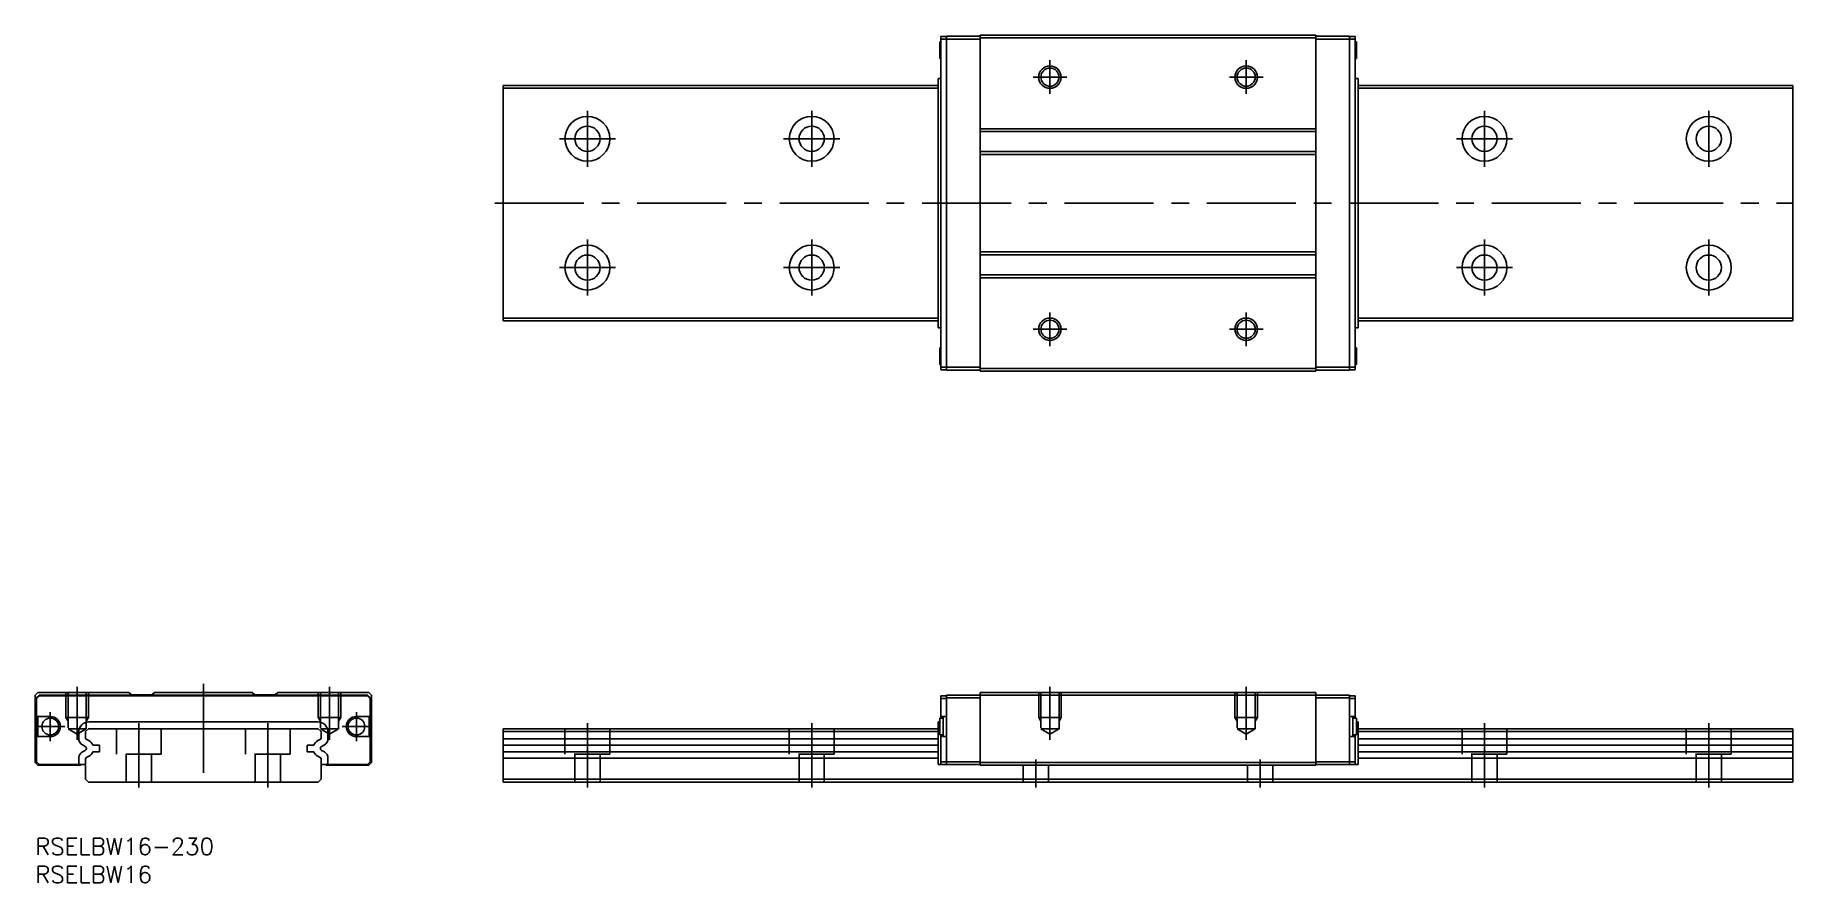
# Model space of a CAD drawing. Extents: x 0 to 314, y -8 to 143.
import ezdxf

# ---------------------------------------------------------------- set-up
doc = ezdxf.new("R2010")
doc.units = 0
doc.header["$LTSCALE"] = 0.5
doc.linetypes.add('CENTER', pattern=[50.8, 31.75, -6.35, 6.35, -6.35])
doc.linetypes.add('DASHED', pattern=[19.05, 12.7, -6.35])
for name, color, linetype in [('MSM_CENTER', 1, 'CENTER'), ('MSM_CONTINUOUS', 7, 'CONTINUOUS'), ('MSM_DASHED', 4, 'DASHED'), ('MSM_NARROW', 5, 'CONTINUOUS'), ('MSM_PART_NUMBER', 7, 'CONTINUOUS')]:
    doc.layers.add(name, color=color, linetype=linetype)
doc.styles.get("Standard").update_dxf_attribs({"font": 'txt.shx', "height": 1, "bigfont": 'bigfont.shx'})

# ---------------------------------------------------------------- blocks, each defined once
blk = doc.blocks.new('*U50')
at = {"layer": 'MSM_PART_NUMBER'}
blk.add_text('RSELBW16-230', height=3, dxfattribs=at).set_placement((0, -3))
blk = doc.blocks.new('*U51')
at = {"layer": 'MSM_PART_NUMBER'}
blk.add_text('RSELBW16', height=3, dxfattribs=at).set_placement((0, -8))

msp = doc.modelspace()

# ---------------------------------------------------------------- linework, layer by layer
at = {"layer": 'MSM_CENTER'}
for p, q in [((181, 138.82), (181, 132.82)), ((216, 138.82), (216, 132.82)), ((178, 135.82), (184, 135.82)), ((213, 135.82), (219, 135.82)), ((98.5, 129.82), (98.5, 119.82)), ((138.5, 129.82), (138.5, 119.82)), ((258.5, 129.82), (258.5, 119.82)), ((298.5, 129.82), (298.5, 119.82)), ((93.5, 124.82), (103.5, 124.82)), ((133.5, 124.82), (143.5, 124.82)), ((253.5, 124.82), (263.5, 124.82)), ((82, 113.32), (313.5, 113.32)), ((98.5, 106.82), (98.5, 96.82)), ((138.5, 106.82), (138.5, 96.82)), ((258.5, 106.82), (258.5, 96.82)), ((298.5, 106.82), (298.5, 96.82)), ((93.5, 101.82), (103.5, 101.82)), ((133.5, 101.82), (143.5, 101.82)), ((253.5, 101.82), (263.5, 101.82)), ((181, 93.82), (181, 87.82)), ((216, 93.82), (216, 87.82)), ((178, 90.82), (184, 90.82)), ((213, 90.82), (219, 90.82)), ((7.5, 27), (7.5, 17.56)), ((30, 27.5), (30, 8.5)), ((52.5, 27), (52.5, 17.56)), ((181, 27), (181, 17.56)), ((216, 27), (216, 17.56)), ((2.7, 17.32), (2.7, 22.48)), ((57.3, 17.32), (57.3, 22.48)), ((0.12, 19.9), (5.28, 19.9)), ((18.5, 20.5), (18.5, 9)), ((41.5, 20.5), (41.5, 9)), ((54.73, 19.9), (59.88, 19.9)), ((98.5, 20.5), (98.5, 9)), ((138.5, 20.5), (138.5, 9)), ((258.5, 20.5), (258.5, 9)), ((298.5, 20.5), (298.5, 9)), ((178.5, 14), (178.5, 9)), ((218.5, 14), (218.5, 9))]:
    msp.add_line(p, q, dxfattribs=at)
at = {"layer": 'MSM_CONTINUOUS'}
for p, q in [((161.35, 139.12), (161.35, 142.12)), ((161.55, 142.12), (161.35, 142.12)), ((161.55, 143.07), (161.55, 83.57)), ((162.55, 143.07), (161.55, 143.07)), ((162.55, 142.57), (161.55, 142.57)), ((162.55, 143.12), (168.55, 143.12)), ((162.55, 83.52), (162.55, 143.12)), ((162.55, 142.62), (168.55, 142.62)), ((228.45, 143.32), (168.55, 143.32)), ((168.55, 143.32), (168.55, 83.32)), ((228.45, 142.82), (168.55, 142.82)), ((228.45, 143.32), (228.45, 83.32)), ((234.45, 143.12), (228.45, 143.12)), ((234.45, 142.62), (228.45, 142.62)), ((234.45, 143.12), (234.45, 83.52)), ((234.45, 143.07), (235.45, 143.07)), ((234.45, 142.57), (235.45, 142.57)), ((235.45, 83.57), (235.45, 143.07)), ((235.65, 142.12), (235.45, 142.12)), ((235.65, 139.12), (235.65, 142.12)), ((161.35, 139.12), (161.55, 139.12)), ((235.45, 139.12), (235.65, 139.12)), ((161.05, 135.55), (161.05, 91.09)), ((161.55, 135.55), (161.05, 135.55)), ((235.45, 135.55), (235.95, 135.55)), ((235.95, 135.55), (235.95, 91.09)), ((83.5, 134.32), (161.05, 134.32)), ((83.5, 92.32), (83.5, 134.32)), ((83.5, 133.82), (161.05, 133.82)), ((235.95, 134.32), (313.5, 134.32)), ((235.95, 133.82), (313.5, 133.82)), ((313.5, 92.32), (313.5, 134.32)), ((228.45, 126.62), (168.55, 126.62)), ((228.45, 126.12), (168.55, 126.12)), ((228.45, 122.52), (168.55, 122.52)), ((228.45, 122.02), (168.55, 122.02)), ((228.45, 104.62), (168.55, 104.62)), ((228.45, 104.12), (168.55, 104.12)), ((228.45, 100.52), (168.55, 100.52)), ((228.45, 100.02), (168.55, 100.02)), ((83.5, 92.82), (161.05, 92.82)), ((83.5, 92.32), (161.05, 92.32)), ((161.55, 91.09), (161.05, 91.09)), ((235.45, 91.09), (235.95, 91.09)), ((235.95, 92.82), (313.5, 92.82)), ((235.95, 92.32), (313.5, 92.32)), ((161.35, 84.52), (161.35, 87.52)), ((161.55, 87.52), (161.35, 87.52)), ((235.65, 87.52), (235.45, 87.52)), ((235.65, 84.52), (235.65, 87.52)), ((161.35, 84.52), (161.55, 84.52)), ((162.55, 84.07), (161.55, 84.07)), ((162.55, 83.57), (161.55, 83.57)), ((162.55, 84.02), (168.55, 84.02)), ((162.55, 83.52), (168.55, 83.52)), ((228.45, 83.82), (168.55, 83.82)), ((228.45, 83.32), (168.55, 83.32)), ((234.45, 84.02), (228.45, 84.02)), ((234.45, 83.52), (228.45, 83.52)), ((234.45, 84.07), (235.45, 84.07)), ((234.45, 83.57), (235.45, 83.57)), ((235.45, 84.52), (235.65, 84.52)), ((0.5, 26), (0, 25.5)), ((0, 25.5), (0, 13.5)), ((0.7, 25.5), (0.2, 25)), ((0.25, 24.9), (0.75, 25.4)), ((16.7, 26), (0.5, 26)), ((59.3, 25.5), (0.7, 25.5)), ((0.75, 25.4), (59.25, 25.4)), ((17.2, 25.55), (16.7, 26)), ((20.8, 25.55), (17.2, 25.55)), ((21.3, 26), (20.8, 25.55)), ((38.7, 26), (21.3, 26)), ((39.2, 25.55), (38.7, 26)), ((42.8, 25.55), (39.2, 25.55)), ((43.3, 26), (42.8, 25.55)), ((59.5, 26), (43.3, 26)), ((59.25, 25.4), (59.75, 24.9)), ((59.8, 25), (59.3, 25.5)), ((60, 25.5), (59.5, 26)), ((60, 13.5), (60, 25.5)), ((162.55, 25.4), (161.55, 25.4)), ((161.55, 25.4), (161.55, 21.4)), ((162.55, 13.1), (162.55, 25.5)), ((162.55, 25.5), (234.45, 25.5)), ((228.45, 26), (168.55, 26)), ((168.55, 26), (168.55, 13)), ((228.45, 26), (228.45, 13)), ((234.45, 25.5), (234.45, 13.1)), ((234.45, 25.4), (235.45, 25.4)), ((235.45, 21.4), (235.45, 25.4)), ((0.2, 25), (0.2, 13.6)), ((0.25, 21.7), (0.25, 24.9)), ((59.75, 24.9), (59.75, 21.7)), ((59.8, 13.6), (59.8, 25)), ((162.55, 24.9), (161.55, 24.9)), ((162.55, 25), (168.55, 25)), ((234.45, 25), (228.45, 25)), ((234.45, 24.9), (235.45, 24.9)), ((2.7, 21.7), (0.25, 21.7)), ((0.45, 21.7), (0.45, 18.1)), ((7.77, 18.93), (7.77, 17.76)), ((9.5, 19.5), (9, 19)), ((9, 19), (9, 17.72)), ((50.5, 19.5), (9.5, 19.5)), ((50.43, 20.73), (9.57, 20.73)), ((51, 19), (50.5, 19.5)), ((51, 17.72), (51, 19)), ((52.23, 17.76), (52.23, 18.93)), ((59.75, 21.7), (57.3, 21.7)), ((59.55, 18.1), (59.55, 21.7)), ((83.5, 19.5), (161.05, 19.5)), ((83.5, 10), (83.5, 19.5)), ((83.5, 19), (161.05, 19)), ((161.35, 20.73), (161.05, 20.73)), ((161.05, 20.73), (161.05, 13.1)), ((161.35, 18.4), (161.35, 21.4)), ((161.95, 21.4), (161.35, 21.4)), ((162.55, 21.7), (161.55, 21.7)), ((161.95, 21.7), (161.95, 18.1)), ((234.45, 21.7), (235.45, 21.7)), ((235.05, 21.7), (235.05, 18.1)), ((235.65, 21.4), (235.05, 21.4)), ((235.65, 18.4), (235.65, 21.4)), ((235.65, 20.73), (235.95, 20.73)), ((235.95, 20.73), (235.95, 13.1)), ((235.95, 19.5), (313.5, 19.5)), ((235.95, 19), (313.5, 19)), ((313.5, 10), (313.5, 19.5)), ((0.25, 18.1), (2.7, 18.1)), ((0.25, 13.6), (0.25, 18.1)), ((8.42, 16.64), (8.93, 16.35)), ((9, 17.72), (9.56, 17.4)), ((10.28, 16.6), (11.5, 16.6)), ((11.5, 16.6), (11.5, 15.4)), ((48.5, 15.4), (48.5, 16.6)), ((48.5, 16.6), (49.72, 16.6)), ((50.44, 17.4), (51, 17.72)), ((51.07, 16.35), (51.58, 16.64)), ((57.3, 18.1), (59.75, 18.1)), ((59.75, 18.1), (59.75, 13.6)), ((83.5, 17.72), (161.05, 17.72)), ((83.5, 16.6), (161.05, 16.6)), ((161.35, 18.4), (161.95, 18.4)), ((161.55, 18.4), (161.55, 13.1)), ((162.55, 18.1), (161.55, 18.1)), ((234.45, 18.1), (235.45, 18.1)), ((235.05, 18.4), (235.65, 18.4)), ((235.45, 13.1), (235.45, 18.4)), ((235.95, 17.72), (313.5, 17.72)), ((235.95, 16.6), (313.5, 16.6)), ((0, 13.5), (0.5, 13)), ((0.2, 13.6), (0.7, 13.1)), ((0.75, 13.1), (0.25, 13.6)), ((0.5, 13), (8.1, 13)), ((0.7, 13.1), (9, 13.1)), ((7.77, 14.24), (7.77, 13.1)), ((8.1, 13), (8.2, 13.1)), ((8.93, 15.65), (8.42, 15.36)), ((9.56, 14.6), (9, 14.28)), ((9, 14.28), (9, 10.5)), ((11.5, 15.4), (10.28, 15.4)), ((49.72, 15.4), (48.5, 15.4)), ((51, 14.28), (50.44, 14.6)), ((51, 10.5), (51, 14.28)), ((51, 13.1), (59.3, 13.1)), ((51.58, 15.36), (51.07, 15.65)), ((51.8, 13.1), (51.9, 13)), ((51.9, 13), (59.5, 13)), ((52.23, 13.1), (52.23, 14.24)), ((59.75, 13.6), (59.25, 13.1)), ((59.3, 13.1), (59.8, 13.6)), ((59.5, 13), (60, 13.5)), ((83.5, 15.4), (161.05, 15.4)), ((83.5, 14.28), (161.05, 14.28)), ((161.05, 13.1), (168.55, 13.1)), ((168.55, 13.6), (161.55, 13.6)), ((228.45, 13.5), (168.55, 13.5)), ((228.45, 13), (168.55, 13)), ((228.45, 13.6), (235.45, 13.6)), ((235.95, 13.1), (228.45, 13.1)), ((235.95, 15.4), (313.5, 15.4)), ((235.95, 14.28), (313.5, 14.28)), ((9, 10.5), (9.5, 10)), ((9.5, 10), (50.5, 10)), ((50.5, 10), (51, 10.5)), ((83.5, 10.5), (313.5, 10.5)), ((83.5, 10), (313.5, 10))]:
    msp.add_line(p, q, dxfattribs=at)
for centre, radius in [((181, 135.82), 1.62), ((216, 135.82), 1.62), ((98.5, 124.82), 4), ((138.5, 124.82), 4), ((258.5, 124.82), 4), ((298.5, 124.82), 4), ((98.5, 124.82), 2.25), ((138.5, 124.82), 2.25), ((258.5, 124.82), 2.25), ((298.5, 124.82), 2.25), ((98.5, 101.82), 4), ((98.5, 101.82), 2.25), ((138.5, 101.82), 4), ((138.5, 101.82), 2.25), ((258.5, 101.82), 4), ((258.5, 101.82), 2.25), ((298.5, 101.82), 4), ((298.5, 101.82), 2.25), ((181, 90.82), 1.62), ((216, 90.82), 1.62), ((2.7, 19.9), 1.5), ((57.3, 19.9), 1.5)]:
    msp.add_circle(centre, radius, dxfattribs=at)
for centre, radius, start, end in [((2.7, 19.9), 1.8, 270, 90), ((9.57, 18.93), 1.8, 90, 180), ((50.43, 18.93), 1.8, 0, 90), ((57.3, 19.9), 1.8, 90, 270), ((9.07, 17.76), 1.3, 180, 239.9972), ((8.73, 16), 0.4, 300.0028, 59.9972), ((8.69, 15.89), 1.75, 24.1151, 60.0008), ((51.31, 15.89), 1.75, 119.9992, 155.8849), ((51.27, 16), 0.4, 120.0028, 239.9972), ((50.93, 17.76), 1.3, 300.0028, 0), ((9.07, 14.24), 1.3, 120.0028, 180), ((8.69, 16.11), 1.75, 299.9992, 335.8849), ((51.31, 16.11), 1.75, 204.1151, 240.0008), ((50.93, 14.24), 1.3, 0, 59.9972)]:
    msp.add_arc(centre, radius, start, end, dxfattribs=at)
at = {"layer": 'MSM_DASHED'}
for p, q in [((5.5, 26), (5.5, 21.5)), ((5.88, 26), (5.88, 19.5)), ((9.12, 19.5), (9.12, 26)), ((9.5, 26), (9.5, 21.5)), ((50.5, 26), (50.5, 21.5)), ((50.88, 26), (50.88, 19.5)), ((54.12, 19.5), (54.12, 26)), ((54.5, 26), (54.5, 21.5)), ((179, 26), (179, 21.5)), ((179.38, 26), (179.38, 19.5)), ((182.62, 19.5), (182.62, 26)), ((183, 26), (183, 21.5)), ((214, 26), (214, 21.5)), ((214.38, 26), (214.38, 19.5)), ((217.62, 19.5), (217.62, 26)), ((218, 26), (218, 21.5)), ((9.5, 21.5), (5.5, 21.5)), ((5.5, 21.5), (5.88, 20.84)), ((5.88, 19.5), (7.5, 18.56)), ((9.12, 19.5), (5.88, 19.5)), ((7.5, 18.56), (9.12, 19.5)), ((9.5, 21.5), (9.12, 20.84)), ((14.5, 19.5), (14.5, 15)), ((22.5, 15), (22.5, 19.5)), ((37.5, 19.5), (37.5, 15)), ((45.5, 15), (45.5, 19.5)), ((54.5, 21.5), (50.5, 21.5)), ((50.5, 21.5), (50.88, 20.84)), ((50.88, 19.5), (52.5, 18.56)), ((54.12, 19.5), (50.88, 19.5)), ((52.5, 18.56), (54.12, 19.5)), ((54.5, 21.5), (54.12, 20.84)), ((94.5, 19.5), (94.5, 15)), ((102.5, 15), (102.5, 19.5)), ((134.5, 19.5), (134.5, 15)), ((142.5, 15), (142.5, 19.5)), ((183, 21.5), (179, 21.5)), ((179, 21.5), (179.38, 20.84)), ((179.38, 19.5), (181, 18.56)), ((182.62, 19.5), (179.38, 19.5)), ((181, 18.56), (182.62, 19.5)), ((183, 21.5), (182.62, 20.84)), ((218, 21.5), (214, 21.5)), ((214, 21.5), (214.38, 20.84)), ((214.38, 19.5), (216, 18.56)), ((217.62, 19.5), (214.38, 19.5)), ((216, 18.56), (217.62, 19.5)), ((218, 21.5), (217.62, 20.84)), ((254.5, 19.5), (254.5, 15)), ((262.5, 15), (262.5, 19.5)), ((294.5, 19.5), (294.5, 15)), ((302.5, 15), (302.5, 19.5)), ((22.5, 15), (14.5, 15)), ((16.25, 15), (16.25, 10)), ((20.75, 10), (20.75, 15)), ((45.5, 15), (37.5, 15)), ((39.25, 15), (39.25, 10)), ((43.75, 10), (43.75, 15)), ((102.5, 15), (94.5, 15)), ((96.25, 15), (96.25, 10)), ((100.75, 10), (100.75, 15)), ((142.5, 15), (134.5, 15)), ((136.25, 15), (136.25, 10)), ((140.75, 10), (140.75, 15)), ((176.25, 13), (176.25, 10)), ((180.75, 10), (180.75, 13)), ((216.25, 13), (216.25, 10)), ((220.75, 10), (220.75, 13)), ((262.5, 15), (254.5, 15)), ((256.25, 15), (256.25, 10)), ((260.75, 10), (260.75, 15)), ((302.5, 15), (294.5, 15)), ((296.25, 15), (296.25, 10)), ((300.75, 10), (300.75, 15))]:
    msp.add_line(p, q, dxfattribs=at)
at = {"layer": 'MSM_NARROW'}
for centre in [(181, 135.82), (216, 135.82), (181, 90.82), (216, 90.82)]:
    msp.add_circle(centre, 2, dxfattribs=at)

# ---------------------------------------------------------------- block references
at = {"layer": 'MSM_CONTINUOUS'}
for name in ['*U50', '*U51']:
    msp.add_blockref(name, (0, 0), dxfattribs=at)

doc.saveas('drawing.dxf')
